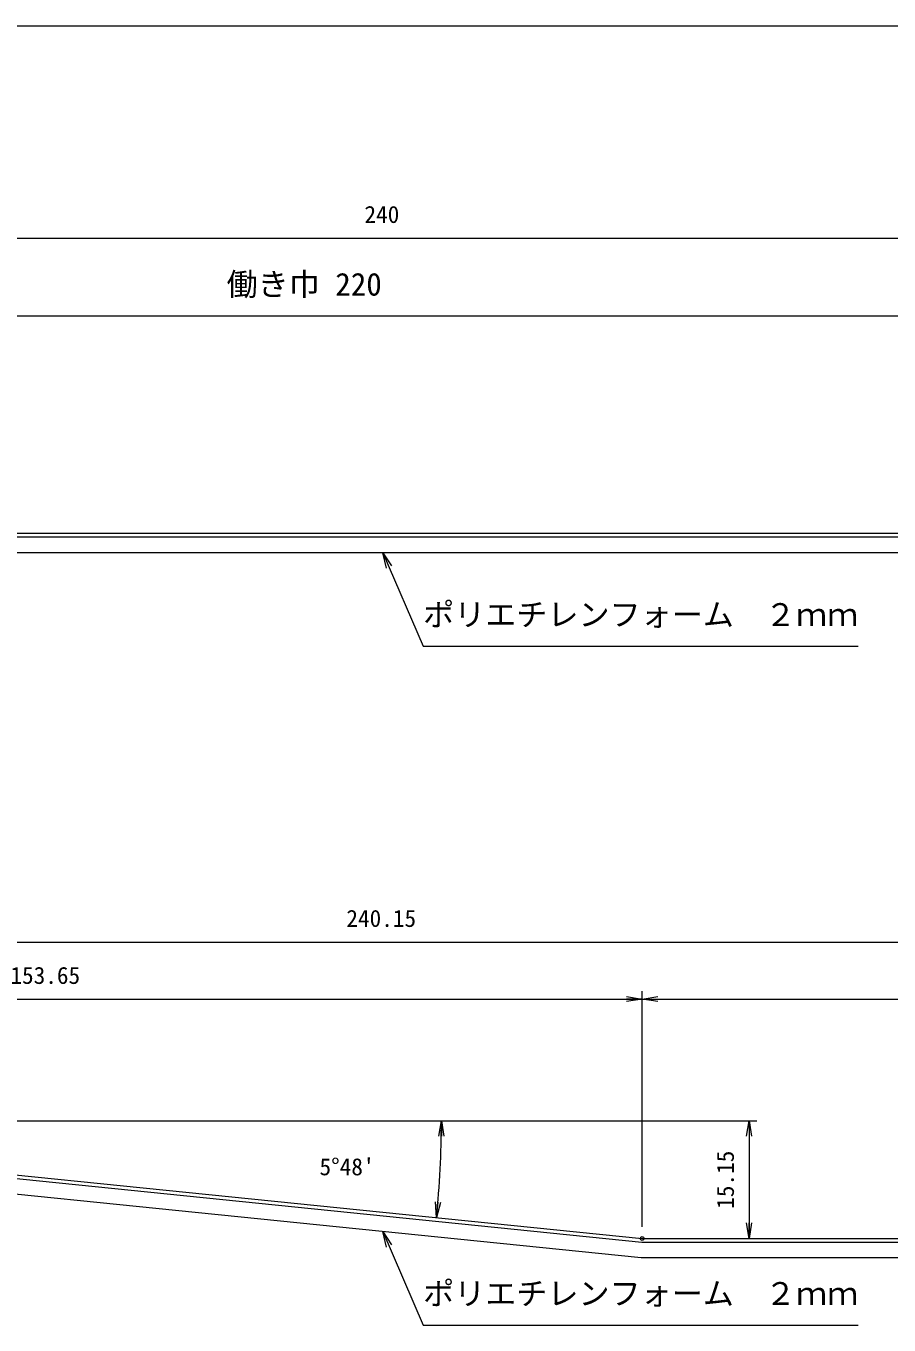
# Model space of a CAD drawing. Units: millimetres on the paper. Extents: x -208 to 189, y -250 to 139.
# Drawn here: x -97.3 to 13.8, y -27.8 to 139.4 of the extents above; entities that cross this region are included whole.
import ezdxf
from ezdxf.enums import TextEntityAlignment as Align

# ---------------------------------------------------------------- set-up
doc = ezdxf.new("R2010")
doc.units = ezdxf.units.MM
doc.header["$PDMODE"] = 32
doc.header["$PDSIZE"] = 0.5
for name, color, linetype, lineweight in [('0-0_寸法', 7, 'Continuous', 18), ('0-1_通り', 1, 'Continuous', 18), ('1-1', 3, 'Continuous', 18), ('F-F', 5, 'Continuous', 18)]:
    doc.layers.add(name, color=color, linetype=linetype, lineweight=lineweight)
doc.styles.add('ＭＳ ゴシック', font='')
doc.styles.get('ＭＳ ゴシック').set_extended_font_data('MS Gothic')

# ---------------------------------------------------------------- blocks, each defined once
blk = doc.blocks.new('D9')
at = {"layer": '0-1_通り'}
blk.add_line((30.3, 253.703), (270.3, 253.703), dxfattribs=at)
at = {"layer": '0-1_通り', "color": 7, "style": 'ＭＳ ゴシック'}
blk.add_text('240', height=2.199, dxfattribs=at).set_placement((148.05, 254.989), align=Align.BOTTOM_LEFT)
blk = doc.blocks.new('_OPEN')
at = {"layer": '0-0_寸法'}
blk.add_line((0, 0), (-1, 0), dxfattribs=at)
blk.add_lwpolyline([(-1, 0.1667), (0, 0), (-1, -0.1667)], dxfattribs=at)
blk = doc.blocks.new('D10')
at = {"layer": '0-1_通り'}
blk.add_line((30.3, 243.703), (250.3, 243.703), dxfattribs=at)
at = {"layer": '0-1_通り', "xscale": 2, "yscale": 2, "rotation": 180}
blk.add_blockref('_OPEN', (30.3, 243.703), dxfattribs=at)
at = {"layer": '0-1_通り', "xscale": 2, "yscale": 2}
blk.add_blockref('_OPEN', (250.3, 243.703), dxfattribs=at)
at = {"layer": '0-1_通り', "color": 7, "style": 'ＭＳ ゴシック'}
blk.add_text('働き巾 220', height=2.933, dxfattribs=at).set_placement((130.3, 245.417), align=Align.BOTTOM_LEFT)
blk = doc.blocks.new('D32')
at = {"layer": '0-1_通り'}
for p, q in [((183.8, 155.766), (270.3, 155.766)), ((270.3, 148.142), (270.3, 156.766))]:
    blk.add_line(p, q, dxfattribs=at)
at = {"layer": '0-1_通り', "xscale": 2, "yscale": 2, "rotation": 180}
blk.add_blockref('_OPEN', (183.8, 155.766), dxfattribs=at)
at = {"layer": '0-1_通り', "xscale": 2, "yscale": 2}
blk.add_blockref('_OPEN', (270.3, 155.766), dxfattribs=at)
at = {"layer": '0-1_通り', "color": 7, "style": 'ＭＳ ゴシック'}
blk.add_text('86.5', height=2.199, dxfattribs=at).set_placement((224.05, 157.052), align=Align.BOTTOM_LEFT)
blk = doc.blocks.new('D33')
at = {"layer": '0-1_通り'}
blk.add_line((30.145, 163.102), (270.3, 163.102), dxfattribs=at)
at = {"layer": '0-1_通り', "color": 7, "style": 'ＭＳ ゴシック'}
blk.add_text('240.15', height=2.199, dxfattribs=at).set_placement((145.722, 164.388), align=Align.BOTTOM_LEFT)
blk = doc.blocks.new('D34')
at = {"layer": '0-1_通り'}
for p, q in [((36.148, 140.094), (198.555, 140.094)), ((197.555, 140.094), (197.555, 124.944))]:
    blk.add_line(p, q, dxfattribs=at)
at = {"layer": '0-1_通り', "xscale": 2, "yscale": 2}
for p, rotation in [((197.555, 140.094), 90), ((197.555, 124.944), 270)]:
    blk.add_blockref('_OPEN', p, dxfattribs=dict(at, rotation=rotation))
at = {"layer": '0-1_通り', "color": 7, "style": 'ＭＳ ゴシック'}
blk.add_text('15.15', height=2.199, rotation=90, dxfattribs=at).set_placement((196.269, 128.769), align=Align.BOTTOM_LEFT)
blk = doc.blocks.new('D35')
at = {"layer": '0-1_通り'}
for p, q in [((30.145, 131.797), (30.145, 156.766)), ((30.145, 155.766), (183.8, 155.766)), ((183.8, 126.444), (183.8, 156.766))]:
    blk.add_line(p, q, dxfattribs=at)
at = {"layer": '0-1_通り', "xscale": 2, "yscale": 2, "rotation": 180}
blk.add_blockref('_OPEN', (30.145, 155.766), dxfattribs=at)
at = {"layer": '0-1_通り', "xscale": 2, "yscale": 2}
blk.add_blockref('_OPEN', (183.8, 155.766), dxfattribs=at)
at = {"layer": '0-1_通り', "color": 7, "style": 'ＭＳ ゴシック'}
blk.add_text('153.65', height=2.199, dxfattribs=at).set_placement((102.472, 157.052), align=Align.BOTTOM_LEFT)
blk = doc.blocks.new('D36')
at = {"layer": '0-1_通り'}
blk.add_arc((34.648, 140.094), 123.305, 354.20001, 0, dxfattribs=at)
at = {"layer": '0-1_通り', "xscale": 2, "yscale": 2}
for p, rotation in [((157.953, 140.094), 90), ((157.322, 127.633), 264.20001)]:
    blk.add_blockref('_OPEN', p, dxfattribs=dict(at, rotation=rotation))
at = {"layer": '0-1_通り', "color": 7, "style": 'ＭＳ ゴシック'}
blk.add_text("5%%d48'", height=2.199, dxfattribs=at).set_placement((142.261, 132.42), align=Align.BOTTOM_LEFT)

msp = doc.modelspace()

# ---------------------------------------------------------------- linework, layer by layer
at = {"layer": '1-1'}
for p, q in [((-166.815, 74.142), (66.99, 74.142)), ((66.99, 73.642), (-166.815, 73.642))]:
    msp.add_line(p, q, dxfattribs=at)
for points in [[(66.99, 71.642), (-166.516, 71.642), (-169.01, 67.012)], [(-165.973, -1.588), (-18.01, -16.617), (66.99, -16.617)], [(66.99, -17.117), (-18.035, -17.117), (-166.023, -2.085)], [(66.99, -19.117), (-18.136, -19.117), (-165.928, -4.105), (-168.877, -8.46)]]:
    msp.add_lwpolyline(points, dxfattribs=at)
at = {"layer": '1-1', "color": 1}
for points in [[(-51.409, 71.642), (-46.205, 59.627), (9.795, 59.627)], [(-50.937, 69.667), (-51.409, 71.642), (-50.29, 69.947)], [(-51.409, -15.738), (-46.205, -27.753), (9.795, -27.753)], [(-50.937, -17.713), (-51.409, -15.738), (-50.29, -17.433)]]:
    msp.add_lwpolyline(points, dxfattribs=at)
at = {"layer": '1-1'}
msp.add_point((-18.01, -16.617), dxfattribs=at)
at = {"layer": 'F-F', "color": 7}
msp.add_line((-208.437, 139.439), (189.163, 139.439), dxfattribs=at)

# ---------------------------------------------------------------- block references
at = {"layer": '1-1'}
for name in ['D9', 'D10', 'D33', 'D35', 'D32', 'D34', 'D36']:
    msp.add_blockref(name, (-201.809, -141.561), dxfattribs=at)

# ---------------------------------------------------------------- texts
at = {"layer": '1-1', "color": 7, "style": 'ＭＳ ゴシック'}
for p in [(-46.205, 61.341), (-46.205, -26.039)]:
    msp.add_text('ポリエチレンフォーム\u3000２ｍｍ', height=2.933, dxfattribs=at).set_placement(p, align=Align.BOTTOM_LEFT)

doc.saveas('drawing.dxf')
